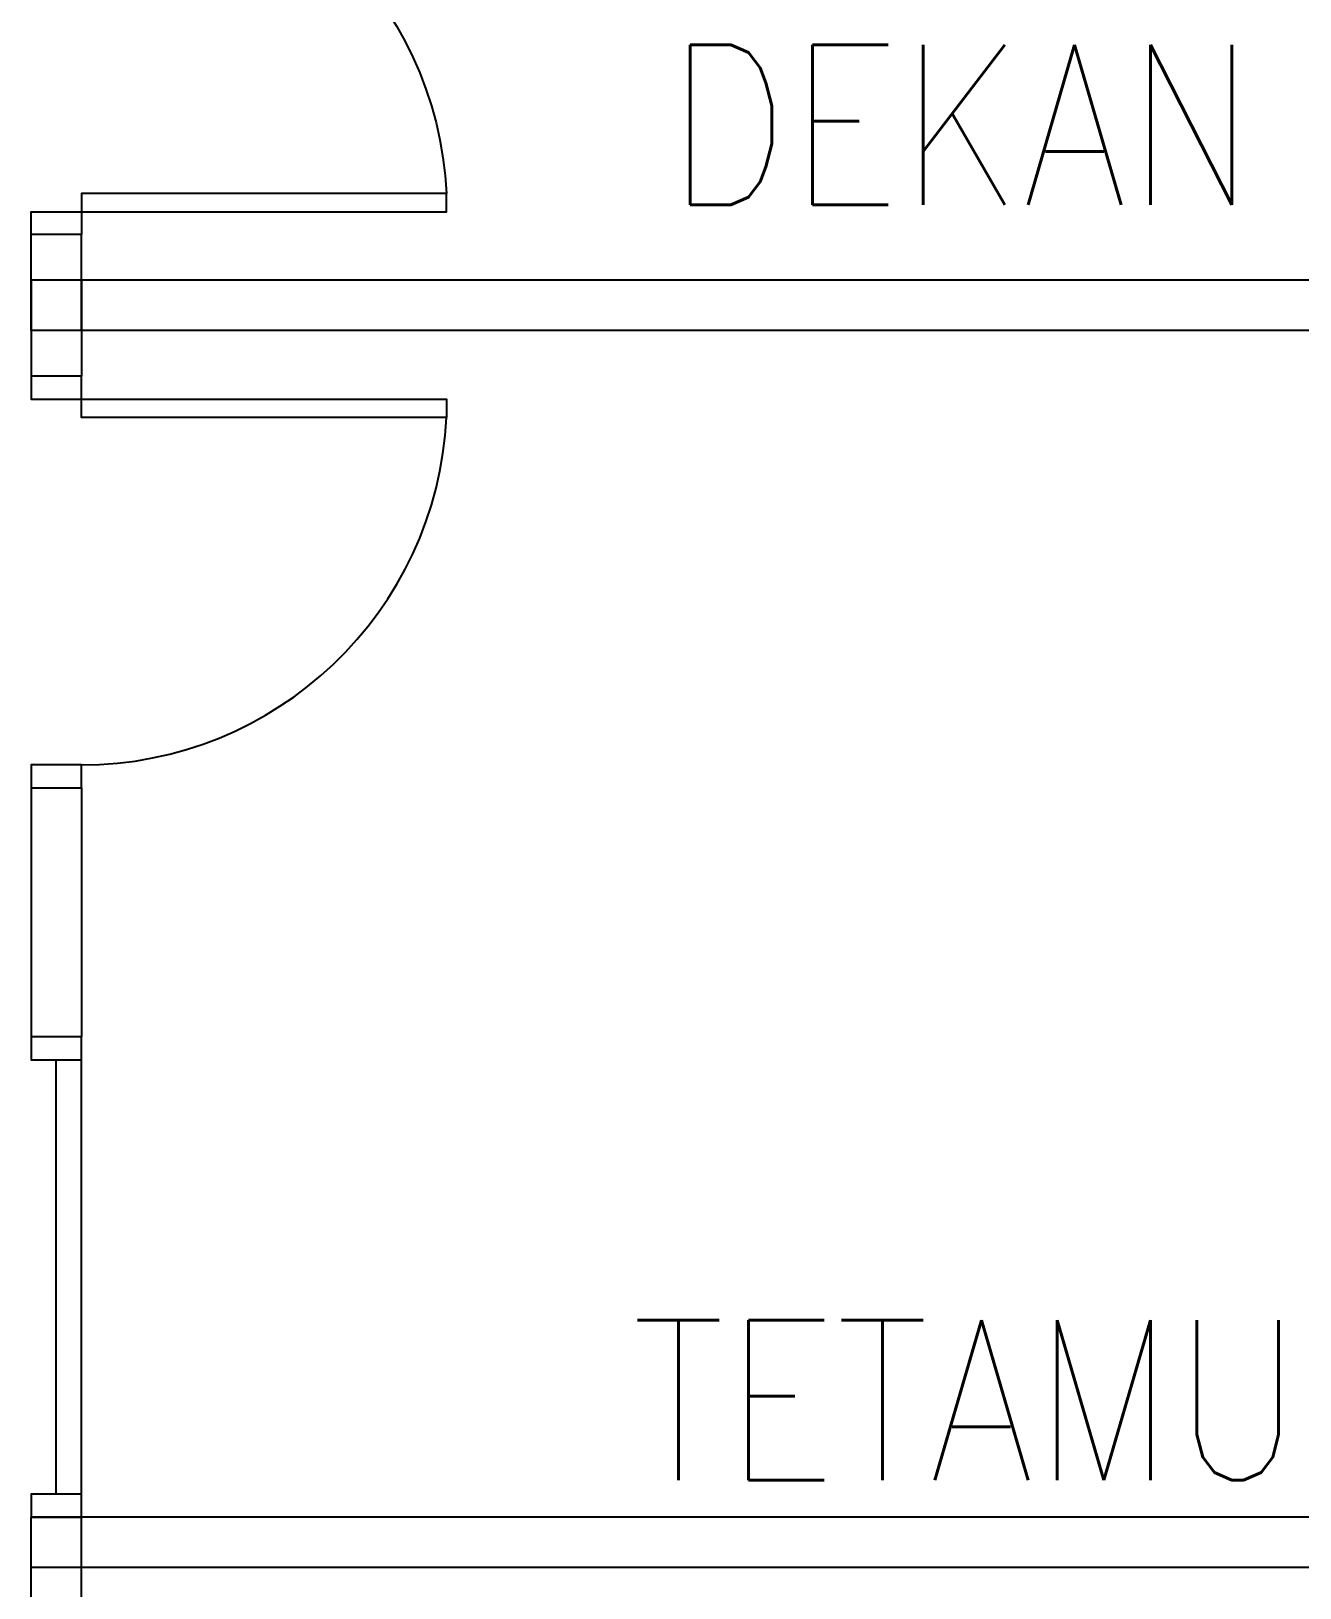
# Model space of a CAD drawing. Header units: inches. Extents: x -85907952 to 802144, y 988801 to 3125513.
# Drawn here: x 414223 to 416999, y 1051329 to 1054733 of the extents above; entities that cross this region are included whole.
import ezdxf
from ezdxf.enums import TextEntityAlignment as Align

# ---------------------------------------------------------------- set-up
doc = ezdxf.new("R2010")
doc.units = ezdxf.units.IN
doc.header["$MEASUREMENT"] = 0
for name, color, linetype in [('DOOR', 2, 'Continuous'), ('partition', 8, 'Continuous'), ('WIN', 9, 'Continuous')]:
    doc.layers.add(name, color=color, linetype=linetype)
doc.layers.add('t3', color=8, linetype='Continuous', lineweight=25)
doc.styles.add('LAILA', font='romans.shx', dxfattribs={"width": 0.85})

# ---------------------------------------------------------------- blocks, each defined once
blk = doc.blocks.new('dr16')
at = {"layer": 'DOOR', "color": 1}
blk.add_line((-2409712.2, -909070.8), (-2409602.2, -909070.8), dxfattribs=at)
for points in [[(-2409712.2, -909070.8), (-2409602.2, -909070.8), (-2409602.2, -909020.8), (-2409712.2, -909020.8)], [(-2410511.2, -909830.8), (-2409712.2, -909830.8), (-2409712.2, -909870.8), (-2410511.2, -909870.8)], [(-2409712.2, -909920.8), (-2409602.2, -909920.8), (-2409602.2, -909870.8), (-2409712.2, -909870.8)]]:
    blk.add_lwpolyline(points, close=True, dxfattribs=at)
at = {"layer": 'DOOR', "color": 9}
blk.add_arc((-2409712.2, -909870.8), 800, 90, 177.134, dxfattribs=at)

msp = doc.modelspace()

# ---------------------------------------------------------------- linework, layer by layer
at = {"layer": 'partition'}
for p, q in [((414332.7, 1054288.4), (414222.7, 1054288.4)), ((414222.7, 1054078.4), (414222.7, 1054288.4)), ((414332.7, 1054078.4), (414332.7, 1054288.4)), ((418147.7, 1054188.4), (414222.7, 1054188.4)), ((414222.7, 1054188.4), (414222.7, 1053978.4)), ((414332.7, 1054188.4), (414332.7, 1053978.4)), ((418147.7, 1054078.4), (414222.7, 1054078.4)), ((414222.7, 1053078.4), (414222.7, 1052533.4)), ((414332.7, 1053078.4), (414332.7, 1052533.4)), ((414332.7, 1052533.4), (414222.7, 1052533.4)), ((418222.7, 1051483.4), (414222.7, 1051483.4)), ((414222.7, 1051483.4), (414332.7, 1051483.4)), ((414222.7, 1051273.4), (414222.7, 1051483.4)), ((414332.7, 1051273.4), (414332.7, 1051483.4)), ((418222.7, 1051373.4), (414222.7, 1051373.4))]:
    msp.add_line(p, q, dxfattribs=at)
at = {"layer": 'WIN'}
for p, q in [((414332.7, 1051483.4), (414332.7, 1052533.4)), ((414277.7, 1051533.4), (414277.7, 1052483.4))]:
    msp.add_line(p, q, dxfattribs=at)
for points in [[(414332.7, 1052533.4), (414222.7, 1052533.4), (414222.7, 1052483.4), (414332.7, 1052483.4)], [(414332.7, 1051533.4), (414222.7, 1051533.4), (414222.7, 1051483.4), (414332.7, 1051483.4)]]:
    msp.add_lwpolyline(points, close=True, dxfattribs=at)

# ---------------------------------------------------------------- block references
at = {"layer": 'DOOR', "xscale": -1}
msp.add_blockref('dr16', (-1995379.5, 1964209.1), dxfattribs=at)
at = {"layer": 'DOOR', "rotation": 180}
msp.add_blockref('dr16', (-1995379.5, 144057.6), dxfattribs=at)

# ---------------------------------------------------------------- texts
at = {"layer": 't3', "style": 'LAILA', "width": 0.85}
for s, p in [('DEKAN', (415613.8, 1054703.4)), ('TETAMU', (415537.2, 1051914.3))]:
    msp.add_text(s, height=350, dxfattribs=at).set_placement(p, align=Align.TOP_LEFT)

doc.saveas('drawing.dxf')
